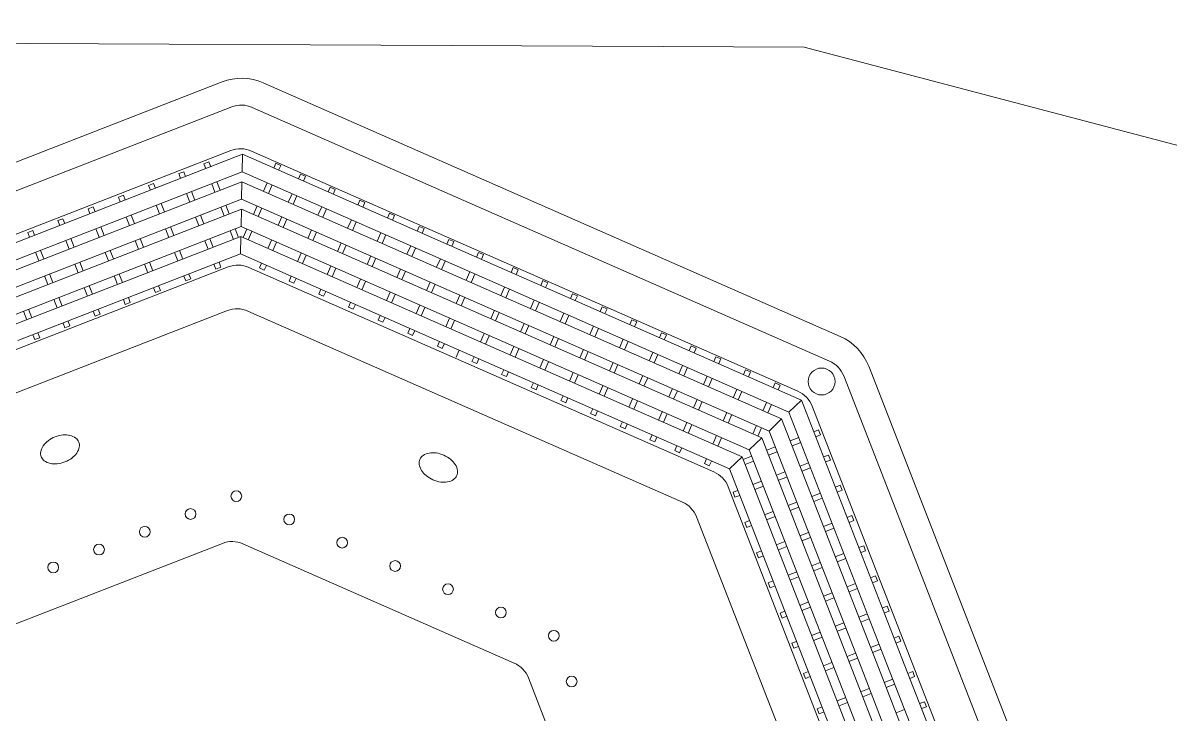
# Model space of a CAD drawing. Header units: millimetres. Extents: x 72 to 2826, y -203 to 794.
# Drawn here: x 1700.884 to 1703.017, y 358.43 to 359.715 of the extents above; entities that cross this region are included whole.
import ezdxf

# ---------------------------------------------------------------- set-up
doc = ezdxf.new("R2010")
doc.units = ezdxf.units.MM
doc.layers.add('01_Fina', color=250, linetype='Continuous', lineweight=15)
doc.layers.add('PLUMA 0.05', color=240, linetype='Continuous', lineweight=5)

# ---------------------------------------------------------------- blocks, each defined once
blk = doc.blocks.new('ala')
at = {"layer": 'PLUMA 0.05', "color": 252, "true_color": 0x939598}
for p, q in [((1561.8511, 61.8007), (1561.0222, 60.9717)), ((1562.9436, 61.8153), (1561.8865, 61.8153)), ((1562.9126, 61.7403), (1561.9175, 61.7403)), ((1561.9631, 61.7355), (1561.9631, 61.7259)), ((1561.9731, 61.7355), (1561.9631, 61.7355)), ((1561.9731, 61.7259), (1561.9731, 61.7355)), ((1562.0133, 61.7355), (1562.0133, 61.7259)), ((1562.0233, 61.7355), (1562.0133, 61.7355)), ((1562.0233, 61.7259), (1562.0233, 61.7355)), ((1562.0736, 61.7355), (1562.0736, 61.7259)), ((1562.0836, 61.7355), (1562.0736, 61.7355)), ((1562.0836, 61.7259), (1562.0836, 61.7355)), ((1562.1339, 61.7355), (1562.1339, 61.7259)), ((1562.1439, 61.7355), (1562.1339, 61.7355)), ((1562.1439, 61.7259), (1562.1439, 61.7355)), ((1562.1941, 61.7355), (1562.1941, 61.7259)), ((1562.2041, 61.7355), (1562.1941, 61.7355)), ((1562.2041, 61.7259), (1562.2041, 61.7355)), ((1562.2544, 61.7355), (1562.2544, 61.7259)), ((1562.2644, 61.7355), (1562.2544, 61.7355)), ((1562.2644, 61.7259), (1562.2644, 61.7355)), ((1562.3146, 61.7355), (1562.3146, 61.7259)), ((1562.3246, 61.7355), (1562.3146, 61.7355)), ((1562.3246, 61.7259), (1562.3246, 61.7355)), ((1562.3749, 61.7355), (1562.3749, 61.7259)), ((1562.3849, 61.7355), (1562.3749, 61.7355)), ((1562.3849, 61.7259), (1562.3849, 61.7355)), ((1562.4452, 61.7259), (1562.4452, 61.7355)), ((1562.4452, 61.7355), (1562.4552, 61.7355)), ((1562.4552, 61.7355), (1562.4552, 61.7259)), ((1562.5054, 61.7259), (1562.5054, 61.7355)), ((1562.5054, 61.7355), (1562.5154, 61.7355)), ((1562.5154, 61.7355), (1562.5154, 61.7259)), ((1561.8822, 61.7257), (1561.0972, 60.9407)), ((1561.8997, 61.7259), (1561.4613, 61.2875)), ((1561.9121, 61.6959), (1561.8997, 61.7259)), ((1561.8997, 61.7259), (1562.415, 61.7259)), ((1562.9304, 61.7259), (1562.415, 61.7259)), ((1561.9121, 61.6959), (1561.4825, 61.2663)), ((1561.8522, 61.6921), (1561.8593, 61.6991)), ((1561.8591, 61.6852), (1561.8522, 61.6921)), ((1561.8593, 61.6991), (1561.8661, 61.6923)), ((1561.9121, 61.6959), (1562.415, 61.6959)), ((1561.9631, 61.6959), (1561.9631, 61.6788)), ((1561.9731, 61.6788), (1561.9731, 61.6959)), ((1562.0133, 61.6959), (1562.0133, 61.6788)), ((1562.0233, 61.6788), (1562.0233, 61.6959)), ((1562.0736, 61.6959), (1562.0736, 61.6788)), ((1562.0836, 61.6788), (1562.0836, 61.6959)), ((1562.1339, 61.6959), (1562.1339, 61.6788)), ((1562.1439, 61.6788), (1562.1439, 61.6959)), ((1562.1941, 61.6959), (1562.1941, 61.6788)), ((1562.2041, 61.6788), (1562.2041, 61.6959)), ((1562.2544, 61.6959), (1562.2544, 61.6788)), ((1562.2644, 61.6788), (1562.2644, 61.6959)), ((1562.3146, 61.6959), (1562.3146, 61.6788)), ((1562.3246, 61.6788), (1562.3246, 61.6959)), ((1562.3749, 61.6959), (1562.3749, 61.6788)), ((1562.3849, 61.6788), (1562.3849, 61.6959)), ((1562.9179, 61.6959), (1562.415, 61.6959)), ((1562.4452, 61.6788), (1562.4452, 61.6959)), ((1562.4552, 61.6959), (1562.4552, 61.6788)), ((1562.5054, 61.6788), (1562.5054, 61.6959)), ((1561.9192, 61.6788), (1561.4946, 61.2542)), ((1561.8874, 61.6711), (1561.8994, 61.659)), ((1561.9316, 61.6488), (1561.9192, 61.6788)), ((1561.9192, 61.6788), (1562.415, 61.6788)), ((1562.9109, 61.6788), (1562.415, 61.6788)), ((1561.9316, 61.6488), (1561.5158, 61.233)), ((1561.8096, 61.6495), (1561.8167, 61.6565)), ((1561.8165, 61.6426), (1561.8096, 61.6495)), ((1561.8167, 61.6565), (1561.8235, 61.6497)), ((1561.8923, 61.652), (1561.8803, 61.664)), ((1561.9316, 61.6488), (1562.415, 61.6488)), ((1561.9631, 61.6488), (1561.9631, 61.6318)), ((1561.9731, 61.6318), (1561.9731, 61.6488)), ((1562.0133, 61.6488), (1562.0133, 61.6318)), ((1562.0233, 61.6318), (1562.0233, 61.6488)), ((1562.0736, 61.6488), (1562.0736, 61.6318)), ((1562.0836, 61.6318), (1562.0836, 61.6488)), ((1562.1339, 61.6488), (1562.1339, 61.6318)), ((1562.1439, 61.6318), (1562.1439, 61.6488)), ((1562.1941, 61.6488), (1562.1941, 61.6318)), ((1562.2041, 61.6318), (1562.2041, 61.6488)), ((1562.2544, 61.6488), (1562.2544, 61.6318)), ((1562.2644, 61.6318), (1562.2644, 61.6488)), ((1562.3146, 61.6488), (1562.3146, 61.6318)), ((1562.3246, 61.6318), (1562.3246, 61.6488)), ((1562.3749, 61.6488), (1562.3749, 61.6318)), ((1562.3849, 61.6318), (1562.3849, 61.6488)), ((1562.8984, 61.6488), (1562.415, 61.6488)), ((1562.4452, 61.6318), (1562.4452, 61.6488)), ((1562.4552, 61.6488), (1562.4552, 61.6318)), ((1561.9387, 61.6318), (1561.5279, 61.221)), ((1561.8447, 61.6285), (1561.8568, 61.6164)), ((1561.9256, 61.6187), (1561.9136, 61.6308)), ((1561.9206, 61.6378), (1561.9327, 61.6258)), ((1561.9511, 61.6018), (1561.9387, 61.6318)), ((1561.9387, 61.6318), (1562.415, 61.6318)), ((1562.8914, 61.6318), (1562.415, 61.6318)), ((1561.767, 61.6068), (1561.7741, 61.6139)), ((1561.7738, 61.6), (1561.767, 61.6068)), ((1561.7741, 61.6139), (1561.7809, 61.6071)), ((1561.8497, 61.6094), (1561.8377, 61.6214)), ((1561.9511, 61.6018), (1561.5491, 61.1997)), ((1561.9582, 61.5847), (1561.5612, 61.1877)), ((1561.8021, 61.5859), (1561.8142, 61.5738)), ((1561.883, 61.5761), (1561.8709, 61.5881)), ((1561.878, 61.5952), (1561.8901, 61.5832)), ((1561.9511, 61.6018), (1562.415, 61.6018)), ((1561.9706, 61.5547), (1561.9582, 61.5847)), ((1561.9582, 61.5847), (1562.415, 61.5847)), ((1561.9631, 61.6018), (1561.9631, 61.5847)), ((1561.9731, 61.5847), (1561.9731, 61.6018)), ((1562.0133, 61.6018), (1562.0133, 61.5847)), ((1562.0233, 61.5847), (1562.0233, 61.6018)), ((1562.0736, 61.6018), (1562.0736, 61.5847)), ((1562.0836, 61.5847), (1562.0836, 61.6018)), ((1562.1339, 61.6018), (1562.1339, 61.5847)), ((1562.1439, 61.5847), (1562.1439, 61.6018)), ((1562.1941, 61.6018), (1562.1941, 61.5847)), ((1562.2041, 61.5847), (1562.2041, 61.6018)), ((1562.2544, 61.6018), (1562.2544, 61.5847)), ((1562.2644, 61.5847), (1562.2644, 61.6018)), ((1562.3146, 61.6018), (1562.3146, 61.5847)), ((1562.3246, 61.5847), (1562.3246, 61.6018)), ((1562.3749, 61.6018), (1562.3749, 61.5847)), ((1562.3849, 61.5847), (1562.3849, 61.6018)), ((1562.8789, 61.6018), (1562.415, 61.6018)), ((1562.8719, 61.5847), (1562.415, 61.5847)), ((1562.4452, 61.5847), (1562.4452, 61.6018)), ((1562.4552, 61.6018), (1562.4552, 61.5847)), ((1561.7315, 61.5713), (1561.7386, 61.5784)), ((1561.7383, 61.5645), (1561.7315, 61.5713)), ((1561.7386, 61.5784), (1561.7454, 61.5716)), ((1561.8071, 61.5668), (1561.7951, 61.5788)), ((1561.9706, 61.5547), (1561.5824, 61.1665)), ((1561.7716, 61.5312), (1561.7595, 61.5433)), ((1561.7666, 61.5503), (1561.7787, 61.5383)), ((1561.8404, 61.5335), (1561.8283, 61.5455)), ((1561.8354, 61.5526), (1561.8475, 61.5405)), ((1561.9163, 61.5428), (1561.9042, 61.5549)), ((1561.9113, 61.5619), (1561.9234, 61.5499)), ((1561.9706, 61.5547), (1562.415, 61.5547)), ((1562.0133, 61.5547), (1562.0133, 61.5451)), ((1562.0233, 61.5451), (1562.0133, 61.5451)), ((1562.0233, 61.5451), (1562.0233, 61.5547)), ((1562.0736, 61.5547), (1562.0736, 61.5451)), ((1562.0836, 61.5451), (1562.0736, 61.5451)), ((1562.0836, 61.5451), (1562.0836, 61.5547)), ((1562.1339, 61.5547), (1562.1339, 61.5451)), ((1562.1439, 61.5451), (1562.1339, 61.5451)), ((1562.1439, 61.5451), (1562.1439, 61.5547)), ((1562.1941, 61.5547), (1562.1941, 61.5451)), ((1562.2041, 61.5451), (1562.1941, 61.5451)), ((1562.2041, 61.5451), (1562.2041, 61.5547)), ((1562.2544, 61.5547), (1562.2544, 61.5451)), ((1562.2644, 61.5451), (1562.2544, 61.5451)), ((1562.2644, 61.5451), (1562.2644, 61.5547)), ((1562.3146, 61.5547), (1562.3146, 61.5451)), ((1562.3246, 61.5451), (1562.3146, 61.5451)), ((1562.3246, 61.5451), (1562.3246, 61.5547)), ((1562.3749, 61.5547), (1562.3749, 61.5451)), ((1562.3849, 61.5451), (1562.3749, 61.5451)), ((1562.3849, 61.5451), (1562.3849, 61.5547)), ((1562.8595, 61.5547), (1562.415, 61.5547)), ((1562.4452, 61.5451), (1562.4452, 61.5547)), ((1562.4452, 61.5451), (1562.4552, 61.5451)), ((1562.4552, 61.5547), (1562.4552, 61.5451)), ((1561.965, 61.5257), (1561.2972, 60.8578)), ((1561.6889, 61.5287), (1561.6959, 61.5358)), ((1561.6957, 61.5219), (1561.6889, 61.5287)), ((1561.6959, 61.5358), (1561.7028, 61.5289)), ((1561.9443, 61.5148), (1561.9375, 61.5216)), ((1561.9443, 61.5148), (1561.9514, 61.5218)), ((1561.9446, 61.5287), (1561.9514, 61.5218)), ((1562.8297, 61.5403), (1562.0004, 61.5403)), ((1561.729, 61.4886), (1561.7169, 61.5007)), ((1561.724, 61.5077), (1561.736, 61.4957)), ((1561.8049, 61.4979), (1561.7928, 61.51)), ((1561.7999, 61.5171), (1561.8119, 61.505)), ((1561.8737, 61.5002), (1561.8616, 61.5123)), ((1561.8687, 61.5193), (1561.8807, 61.5073)), ((1561.6463, 61.4861), (1561.6533, 61.4932)), ((1561.6531, 61.4793), (1561.6463, 61.4861)), ((1561.6533, 61.4932), (1561.6602, 61.4863)), ((1561.8331, 61.4838), (1561.8452, 61.4717)), ((1561.9017, 61.4722), (1561.8949, 61.479)), ((1561.9017, 61.4722), (1561.9088, 61.4792)), ((1561.902, 61.4861), (1561.9088, 61.4792)), ((1561.6864, 61.446), (1561.6743, 61.458)), ((1561.6814, 61.4651), (1561.6934, 61.4531)), ((1561.7622, 61.4553), (1561.7502, 61.4674)), ((1561.7573, 61.4745), (1561.7693, 61.4624)), ((1561.8381, 61.4647), (1561.8261, 61.4767)), ((1562.7986, 61.4653), (1562.0314, 61.4653)), ((1561.9961, 61.4507), (1561.3722, 60.8268)), ((1561.6036, 61.4435), (1561.6107, 61.4505)), ((1561.6105, 61.4367), (1561.6036, 61.4435)), ((1561.6107, 61.4505), (1561.6175, 61.4437)), ((1561.7905, 61.4412), (1561.8026, 61.4291)), ((1561.8662, 61.4366), (1561.8593, 61.4434)), ((1561.8662, 61.4366), (1561.8732, 61.4437)), ((1561.8664, 61.4505), (1561.8732, 61.4437)), ((1561.6437, 61.4034), (1561.6317, 61.4154)), ((1561.6388, 61.4225), (1561.6508, 61.4104)), ((1561.7196, 61.4127), (1561.7076, 61.4248)), ((1561.7146, 61.4318), (1561.7267, 61.4198)), ((1561.7955, 61.422), (1561.7835, 61.4341)), ((1561.561, 61.4009), (1561.5681, 61.4079)), ((1561.5679, 61.394), (1561.561, 61.4009)), ((1561.5681, 61.4079), (1561.5749, 61.4011)), ((1561.7479, 61.3986), (1561.76, 61.3865)), ((1561.8236, 61.394), (1561.8167, 61.4008)), ((1561.8236, 61.394), (1561.8306, 61.4011)), ((1561.8238, 61.4079), (1561.8306, 61.4011)), ((1561.6011, 61.3608), (1561.5891, 61.3728)), ((1561.5961, 61.3799), (1561.6082, 61.3678)), ((1561.677, 61.3701), (1561.665, 61.3822)), ((1561.672, 61.3892), (1561.6841, 61.3772)), ((1561.7529, 61.3794), (1561.7409, 61.3915)), ((1561.5184, 61.3583), (1561.5255, 61.3653)), ((1561.5252, 61.3514), (1561.5184, 61.3583)), ((1561.5255, 61.3653), (1561.5323, 61.3585)), ((1561.7053, 61.356), (1561.7174, 61.3439)), ((1561.7809, 61.3514), (1561.7741, 61.3582)), ((1561.7809, 61.3514), (1561.788, 61.3585)), ((1561.7812, 61.3653), (1561.788, 61.3585)), ((1561.5585, 61.3182), (1561.5465, 61.3302)), ((1561.5535, 61.3373), (1561.5656, 61.3252)), ((1561.6344, 61.3275), (1561.6224, 61.3395)), ((1561.6294, 61.3466), (1561.6415, 61.3346)), ((1561.7103, 61.3368), (1561.6982, 61.3489)), ((1561.4758, 61.3156), (1561.4829, 61.3227)), ((1561.4826, 61.3088), (1561.4758, 61.3156)), ((1561.4829, 61.3227), (1561.4897, 61.3159)), ((1561.6627, 61.3133), (1561.6748, 61.3013)), ((1561.7383, 61.3088), (1561.7315, 61.3156)), ((1561.7383, 61.3088), (1561.7454, 61.3159)), ((1561.7386, 61.3227), (1561.7454, 61.3159)), ((1561.0969, 60.9231), (1561.4613, 61.2875)), ((1561.5159, 61.2755), (1561.5039, 61.2876)), ((1561.5109, 61.2947), (1561.523, 61.2826)), ((1561.5918, 61.2849), (1561.5797, 61.2969)), ((1561.5868, 61.304), (1561.5989, 61.2919)), ((1561.6677, 61.2942), (1561.6556, 61.3063)), ((1561.127, 60.9107), (1561.4825, 61.2663)), ((1561.4332, 61.273), (1561.4261, 61.266)), ((1561.4261, 61.266), (1561.433, 61.2591)), ((1561.44, 61.2662), (1561.4332, 61.273)), ((1561.6201, 61.2707), (1561.6321, 61.2587)), ((1561.6957, 61.2662), (1561.6889, 61.273)), ((1561.6957, 61.2662), (1561.7028, 61.2732)), ((1561.696, 61.2801), (1561.7028, 61.2732)), ((1561.144, 60.9036), (1561.4946, 61.2542)), ((1561.4733, 61.2329), (1561.4612, 61.245)), ((1561.5492, 61.2423), (1561.5371, 61.2543)), ((1561.5442, 61.2614), (1561.5563, 61.2493)), ((1561.6251, 61.2516), (1561.613, 61.2637)), ((1561.174, 60.8912), (1561.5158, 61.233)), ((1561.3906, 61.2304), (1561.3835, 61.2233)), ((1561.3835, 61.2233), (1561.3903, 61.2165)), ((1561.3974, 61.2236), (1561.3906, 61.2304)), ((1561.4542, 61.2379), (1561.4662, 61.2259)), ((1561.5775, 61.2281), (1561.5895, 61.2161)), ((1561.6531, 61.2236), (1561.6463, 61.2304)), ((1561.6531, 61.2236), (1561.6602, 61.2306)), ((1561.6534, 61.2375), (1561.6602, 61.2306)), ((1561.1911, 60.8841), (1561.5279, 61.221)), ((1561.4307, 61.1903), (1561.4186, 61.2024)), ((1561.4874, 61.2046), (1561.4995, 61.1926)), ((1561.5066, 61.1997), (1561.4945, 61.2117)), ((1561.5825, 61.209), (1561.5704, 61.2211)), ((1561.2211, 60.8717), (1561.5491, 61.1997)), ((1561.2381, 60.8647), (1561.5612, 61.1877)), ((1561.348, 61.1878), (1561.3409, 61.1807)), ((1561.3409, 61.1807), (1561.3477, 61.1739)), ((1561.3548, 61.181), (1561.348, 61.1878)), ((1561.4116, 61.1953), (1561.4236, 61.1833)), ((1561.6105, 61.181), (1561.6037, 61.1878)), ((1561.6105, 61.181), (1561.6176, 61.188)), ((1561.6108, 61.1948), (1561.6176, 61.188)), ((1561.2681, 60.8522), (1561.5824, 61.1665)), ((1561.3881, 61.1477), (1561.376, 61.1598)), ((1561.4448, 61.162), (1561.4569, 61.15)), ((1561.464, 61.157), (1561.4519, 61.1691)), ((1561.5207, 61.1714), (1561.5328, 61.1593)), ((1561.5399, 61.1664), (1561.5278, 61.1784)), ((1561.5824, 61.1665), (1561.5926, 61.1563)), ((1561.3054, 61.1452), (1561.2983, 61.1381)), ((1561.2983, 61.1381), (1561.3051, 61.1313)), ((1561.3122, 61.1384), (1561.3054, 61.1452)), ((1561.369, 61.1527), (1561.381, 61.1406)), ((1561.554, 61.1381), (1561.5608, 61.1313)), ((1561.5679, 61.1383), (1561.5608, 61.1313)), ((1561.5679, 61.1383), (1561.5611, 61.1452)), ((1561.3455, 61.1051), (1561.3334, 61.1172)), ((1561.4022, 61.1194), (1561.4143, 61.1074)), ((1561.4214, 61.1144), (1561.4093, 61.1265)), ((1561.4781, 61.1288), (1561.4902, 61.1167)), ((1561.4972, 61.1238), (1561.4852, 61.1358)), ((1561.2628, 61.1026), (1561.2557, 61.0955)), ((1561.2557, 61.0955), (1561.2625, 61.0887)), ((1561.2696, 61.0958), (1561.2628, 61.1026)), ((1561.3263, 61.1101), (1561.3384, 61.098)), ((1561.5114, 61.0955), (1561.5182, 61.0887)), ((1561.5253, 61.0957), (1561.5182, 61.0887)), ((1561.5253, 61.0957), (1561.5185, 61.1026)), ((1561.3029, 61.0625), (1561.2908, 61.0745)), ((1561.3596, 61.0768), (1561.3717, 61.0648)), ((1561.3787, 61.0718), (1561.3667, 61.0839)), ((1561.4355, 61.0861), (1561.4476, 61.0741)), ((1561.4546, 61.0812), (1561.4426, 61.0932)), ((1561.2201, 61.06), (1561.2131, 61.0529)), ((1561.2131, 61.0529), (1561.2199, 61.0461)), ((1561.227, 61.0532), (1561.2201, 61.06)), ((1561.2837, 61.0675), (1561.2958, 61.0554)), ((1561.412, 61.0385), (1561.4, 61.0506)), ((1561.4688, 61.0529), (1561.4756, 61.046)), ((1561.4827, 61.0531), (1561.4756, 61.046)), ((1561.4827, 61.0531), (1561.4758, 61.0599)), ((1562.1618, 61.0507), (1561.7722, 60.6611)), ((1562.633, 61.0653), (1562.1971, 61.0653)), ((1561.2602, 61.0199), (1561.2482, 61.0319)), ((1561.317, 61.0342), (1561.3291, 61.0221)), ((1561.3361, 61.0292), (1561.3241, 61.0413)), ((1561.3929, 61.0435), (1561.405, 61.0315)), ((1561.1775, 61.0174), (1561.1705, 61.0103)), ((1561.1705, 61.0103), (1561.1773, 61.0035)), ((1561.1844, 61.0105), (1561.1775, 61.0174)), ((1561.2411, 61.0249), (1561.2532, 61.0128)), ((1561.3694, 60.9959), (1561.3574, 61.008)), ((1561.4262, 61.0103), (1561.433, 61.0034)), ((1561.4401, 61.0105), (1561.433, 61.0034)), ((1561.4401, 61.0105), (1561.4332, 61.0173)), ((1561.2176, 60.9773), (1561.2056, 60.9893)), ((1561.2744, 60.9916), (1561.2865, 60.9795)), ((1561.2935, 60.9866), (1561.2815, 60.9987)), ((1561.3503, 61.0009), (1561.3623, 60.9889)), ((1561.142, 60.9818), (1561.1349, 60.9748)), ((1561.1349, 60.9748), (1561.1417, 60.9679)), ((1561.1488, 60.975), (1561.142, 60.9818)), ((1561.1985, 60.9823), (1561.2106, 60.9702)), ((1561.3268, 60.9533), (1561.3147, 60.9654)), ((1561.3836, 60.9676), (1561.3904, 60.9608)), ((1561.3974, 60.9679), (1561.3904, 60.9608)), ((1561.3974, 60.9679), (1561.3906, 60.9747)), ((1561.163, 60.9467), (1561.175, 60.9347)), ((1561.1821, 60.9417), (1561.17, 60.9538)), ((1561.2318, 60.949), (1561.2438, 60.9369)), ((1561.2509, 60.944), (1561.2389, 60.956)), ((1561.3077, 60.9583), (1561.3197, 60.9463)), ((1561.0075, 60.9364), (1561.0075, 59.8792)), ((1561.127, 60.9107), (1561.0969, 60.9231)), ((1561.0969, 60.9231), (1561.0969, 60.4078)), ((1561.2842, 60.9107), (1561.2721, 60.9228)), ((1561.3409, 60.925), (1561.3478, 60.9182)), ((1561.3548, 60.9253), (1561.3478, 60.9182)), ((1561.3548, 60.9253), (1561.348, 60.9321)), ((1561.0825, 60.9053), (1561.0825, 59.9103)), ((1561.127, 60.9107), (1561.127, 60.4078)), ((1561.174, 60.8912), (1561.144, 60.9036)), ((1561.144, 60.9036), (1561.144, 60.4078)), ((1561.1962, 60.9134), (1561.2083, 60.9014)), ((1561.2154, 60.9084), (1561.2033, 60.9205)), ((1561.2651, 60.9157), (1561.2771, 60.9036)), ((1561.174, 60.8912), (1561.174, 60.4078)), ((1561.2211, 60.8717), (1561.1911, 60.8841)), ((1561.1911, 60.8841), (1561.1911, 60.4078)), ((1561.2295, 60.8802), (1561.2416, 60.8681)), ((1561.2486, 60.8752), (1561.2366, 60.8872)), ((1561.2983, 60.8824), (1561.3052, 60.8756)), ((1561.3122, 60.8827), (1561.3052, 60.8756)), ((1561.3122, 60.8827), (1561.3054, 60.8895)), ((1561.0873, 60.8498), (1561.0873, 60.8598)), ((1561.0873, 60.8598), (1561.0969, 60.8598)), ((1561.127, 60.8598), (1561.144, 60.8598)), ((1561.174, 60.8598), (1561.1911, 60.8598)), ((1561.2211, 60.8717), (1561.2211, 60.4078)), ((1561.2211, 60.8598), (1561.2381, 60.8598)), ((1561.2681, 60.8522), (1561.2381, 60.8647)), ((1561.2381, 60.8647), (1561.2381, 60.4078)), ((1561.0969, 60.8498), (1561.0873, 60.8498)), ((1561.144, 60.8498), (1561.127, 60.8498)), ((1561.1911, 60.8498), (1561.174, 60.8498)), ((1561.2381, 60.8498), (1561.2211, 60.8498)), ((1561.2681, 60.8522), (1561.2681, 60.4078)), ((1561.2825, 60.8225), (1561.2825, 59.9931)), ((1561.0873, 60.7995), (1561.0873, 60.8095)), ((1561.0873, 60.8095), (1561.0969, 60.8095)), ((1561.0969, 60.7995), (1561.0873, 60.7995)), ((1561.127, 60.8095), (1561.144, 60.8095)), ((1561.144, 60.7995), (1561.127, 60.7995)), ((1561.174, 60.8095), (1561.1911, 60.8095)), ((1561.1911, 60.7995), (1561.174, 60.7995)), ((1561.2211, 60.8095), (1561.2381, 60.8095)), ((1561.2381, 60.7995), (1561.2211, 60.7995)), ((1561.2681, 60.8095), (1561.2778, 60.8095)), ((1561.2778, 60.7995), (1561.2681, 60.7995)), ((1561.2778, 60.7995), (1561.2778, 60.8095)), ((1561.3575, 60.7914), (1561.3575, 60.0242)), ((1561.0873, 60.7392), (1561.0873, 60.7492)), ((1561.0873, 60.7492), (1561.0969, 60.7492)), ((1561.0969, 60.7392), (1561.0873, 60.7392)), ((1561.127, 60.7492), (1561.144, 60.7492)), ((1561.144, 60.7392), (1561.127, 60.7392)), ((1561.174, 60.7492), (1561.1911, 60.7492)), ((1561.1911, 60.7392), (1561.174, 60.7392)), ((1561.2211, 60.7492), (1561.2381, 60.7492)), ((1561.2381, 60.7392), (1561.2211, 60.7392)), ((1561.2681, 60.7492), (1561.2778, 60.7492)), ((1561.2778, 60.7392), (1561.2681, 60.7392)), ((1561.2778, 60.7392), (1561.2778, 60.7492)), ((1561.0873, 60.679), (1561.0873, 60.689)), ((1561.0873, 60.689), (1561.0969, 60.689)), ((1561.127, 60.689), (1561.144, 60.689)), ((1561.174, 60.689), (1561.1911, 60.689)), ((1561.2211, 60.689), (1561.2381, 60.689)), ((1561.2681, 60.689), (1561.2778, 60.689)), ((1561.2778, 60.679), (1561.2778, 60.689)), ((1561.0969, 60.679), (1561.0873, 60.679)), ((1561.144, 60.679), (1561.127, 60.679)), ((1561.1911, 60.679), (1561.174, 60.679)), ((1561.2381, 60.679), (1561.2211, 60.679)), ((1561.2778, 60.679), (1561.2681, 60.679)), ((1561.0873, 60.6187), (1561.0873, 60.6287)), ((1561.0873, 60.6287), (1561.0969, 60.6287)), ((1561.127, 60.6287), (1561.144, 60.6287)), ((1561.174, 60.6287), (1561.1911, 60.6287)), ((1561.2211, 60.6287), (1561.2381, 60.6287)), ((1561.2681, 60.6287), (1561.2778, 60.6287)), ((1561.2778, 60.6187), (1561.2778, 60.6287)), ((1561.7575, 60.6257), (1561.7575, 60.1899)), ((1561.0969, 60.6187), (1561.0873, 60.6187)), ((1561.144, 60.6187), (1561.127, 60.6187)), ((1561.1911, 60.6187), (1561.174, 60.6187)), ((1561.2381, 60.6187), (1561.2211, 60.6187)), ((1561.2778, 60.6187), (1561.2681, 60.6187)), ((1561.0873, 60.5585), (1561.0873, 60.5685)), ((1561.0873, 60.5685), (1561.0969, 60.5685)), ((1561.127, 60.5685), (1561.144, 60.5685)), ((1561.174, 60.5685), (1561.1911, 60.5685)), ((1561.2211, 60.5685), (1561.2381, 60.5685)), ((1561.2681, 60.5685), (1561.2778, 60.5685)), ((1561.2778, 60.5585), (1561.2778, 60.5685)), ((1561.0969, 60.5585), (1561.0873, 60.5585)), ((1561.144, 60.5585), (1561.127, 60.5585)), ((1561.1911, 60.5585), (1561.174, 60.5585)), ((1561.2381, 60.5585), (1561.2211, 60.5585)), ((1561.2778, 60.5585), (1561.2681, 60.5585)), ((1561.0873, 60.4982), (1561.0873, 60.5082)), ((1561.0873, 60.5082), (1561.0969, 60.5082)), ((1561.0969, 60.4982), (1561.0873, 60.4982)), ((1561.127, 60.5082), (1561.144, 60.5082)), ((1561.144, 60.4982), (1561.127, 60.4982)), ((1561.174, 60.5082), (1561.1911, 60.5082)), ((1561.1911, 60.4982), (1561.174, 60.4982)), ((1561.2211, 60.5082), (1561.2381, 60.5082)), ((1561.2381, 60.4982), (1561.2211, 60.4982)), ((1561.2681, 60.5082), (1561.2778, 60.5082)), ((1561.2778, 60.4982), (1561.2681, 60.4982)), ((1561.2778, 60.4982), (1561.2778, 60.5082)), ((1561.2211, 60.4479), (1561.2381, 60.4479)), ((1561.2381, 60.4379), (1561.2211, 60.4379)), ((1561.2681, 60.4479), (1561.2778, 60.4479)), ((1561.2778, 60.4379), (1561.2681, 60.4379)), ((1561.2778, 60.4379), (1561.2778, 60.4479))]:
    blk.add_line(p, q, dxfattribs=at)
blk.add_lwpolyline([(1563.8725, 60.9364), (1563.8725, 59.8792, -0.198912), (1563.8432, 59.8085), (1563.0143, 58.9796, -0.198912), (1562.9436, 58.9503), (1561.8865, 58.9503, -0.198912), (1561.8157, 58.9796), (1560.9868, 59.8085, -0.198912), (1560.9575, 59.8792), (1560.9575, 60.9364, -0.198912), (1560.9868, 61.0071), (1561.8157, 61.836, -0.198912), (1561.8865, 61.8653), (1562.9436, 61.8653, -0.198912), (1563.0143, 61.836), (1563.8432, 61.0071, -0.198912)], format="xyb", close=True, dxfattribs=at)
for centre, radius in [((1561.8812, 61.7733), 0.025), ((1562.1411, 61.1378), 0.01), ((1562.2324, 61.1378), 0.01), ((1562.0651, 61.0618), 0.01), ((1561.9891, 60.9858), 0.01), ((1561.9131, 60.9098), 0.01), ((1561.8371, 60.8338), 0.01), ((1561.761, 60.7578), 0.01), ((1561.685, 60.6818), 0.01), ((1561.685, 60.5904), 0.01), ((1561.685, 60.4991), 0.01), ((1561.685, 60.4078), 0.01), ((1561.685, 60.3165), 0.01)]:
    blk.add_circle(centre, radius, dxfattribs=at)
for centre, radius, start, end in [((1561.8865, 61.7653), 0.05, 90, 135), ((1561.9175, 61.6903), 0.05, 90, 135), ((1562.0004, 61.4903), 0.05, 90, 135), ((1562.0314, 61.4153), 0.05, 90, 135), ((1561.7936, 61.0293), 0.0561, 119.5629, 135), ((1561.7858, 61.043), 0.0402, 101.3099, 119.5629), ((1561.7835, 61.0544), 0.0286, 76.8535, 101.3099), ((1561.7861, 61.0657), 0.017, 45, 76.8535), ((1561.7861, 61.0657), 0.017, 13.1465, 45), ((1561.7798, 61.0371), 0.0402, 150.4371, 168.6901), ((1561.7936, 61.0293), 0.0561, 135, 150.4371), ((1561.7635, 61.0653), 0.0402, 330.4371, 348.6901), ((1561.7749, 61.0631), 0.0286, 348.6901, 13.1465), ((1562.1971, 61.0153), 0.05, 90, 135), ((1561.7684, 61.0394), 0.0286, 168.6901, 193.1465), ((1561.7572, 61.0367), 0.017, 193.1465, 225), ((1561.7497, 61.0732), 0.0561, 299.5629, 315), ((1561.7497, 61.0732), 0.0561, 315, 330.4371), ((1561.7572, 61.0367), 0.017, 225, 256.8535), ((1561.7598, 61.048), 0.0286, 256.8535, 281.3099), ((1561.7575, 61.0594), 0.0402, 281.3099, 299.5629), ((1561.0575, 60.9364), 0.05, 135, 180), ((1561.1325, 60.9053), 0.05, 135, 180), ((1561.3325, 60.8225), 0.05, 135, 180), ((1561.4075, 60.7914), 0.05, 135, 180), ((1561.8075, 60.6257), 0.05, 135, 180), ((1561.5008, 60.412), 0.0402, 146.3099, 164.5629), ((1561.4911, 60.4185), 0.0286, 121.8535, 146.3099), ((1561.485, 60.4283), 0.017, 90, 121.8535), ((1561.485, 60.4283), 0.017, 58.1465, 90), ((1561.4789, 60.4185), 0.0286, 33.6901, 58.1465), ((1561.4693, 60.412), 0.0402, 15.4371, 33.6901), ((1561.5161, 60.4078), 0.0561, 164.5629, 180), ((1561.454, 60.4078), 0.0561, 0, 15.4371), ((1561.5161, 60.4078), 0.0561, 180, 195.4371), ((1561.5008, 60.4036), 0.0402, 195.4371, 213.6901), ((1561.4693, 60.4036), 0.0402, 326.3099, 344.5629), ((1561.454, 60.4078), 0.0561, 344.5629, 0), ((1561.4911, 60.3971), 0.0286, 213.6901, 238.1465), ((1561.485, 60.3873), 0.017, 238.1465, 270), ((1561.485, 60.3873), 0.017, 270, 301.8535), ((1561.4789, 60.3971), 0.0286, 301.8535, 326.3099)]:
    blk.add_arc(centre, radius, start, end, dxfattribs=at)

msp = doc.modelspace()

# ---------------------------------------------------------------- linework, layer by layer
at = {"layer": '01_Fina', "color": 252, "linetype": 'Continuous', "lineweight": 9, "true_color": 0x939598}
msp.add_lwpolyline([(1692.2463, 358.8798), (1692.6363, 358.0598), (1694.7663, 355.2498), (1695.5863, 353.0798), (1696.1263, 352.6398), (1698.5163, 352.0298), (1699.4163, 352.0498), (1699.7863, 352.3998), (1699.9363, 353.2898), (1699.9663, 355.3998), (1698.9863, 358.1598), (1699.1663, 359.1398), (1700.2363, 359.6798), (1702.3363, 359.6698), (1704.8063, 359.0198), (1705.3663, 359.1598), (1707.2763, 360.6598)], dxfattribs=at)

# ---------------------------------------------------------------- block references
at = {"color": 251, "lineweight": 9, "rotation": 291.2717102119851}
msp.add_blockref('ala', (1078.1676, 1792.1081), dxfattribs=at)

doc.saveas('drawing.dxf')
